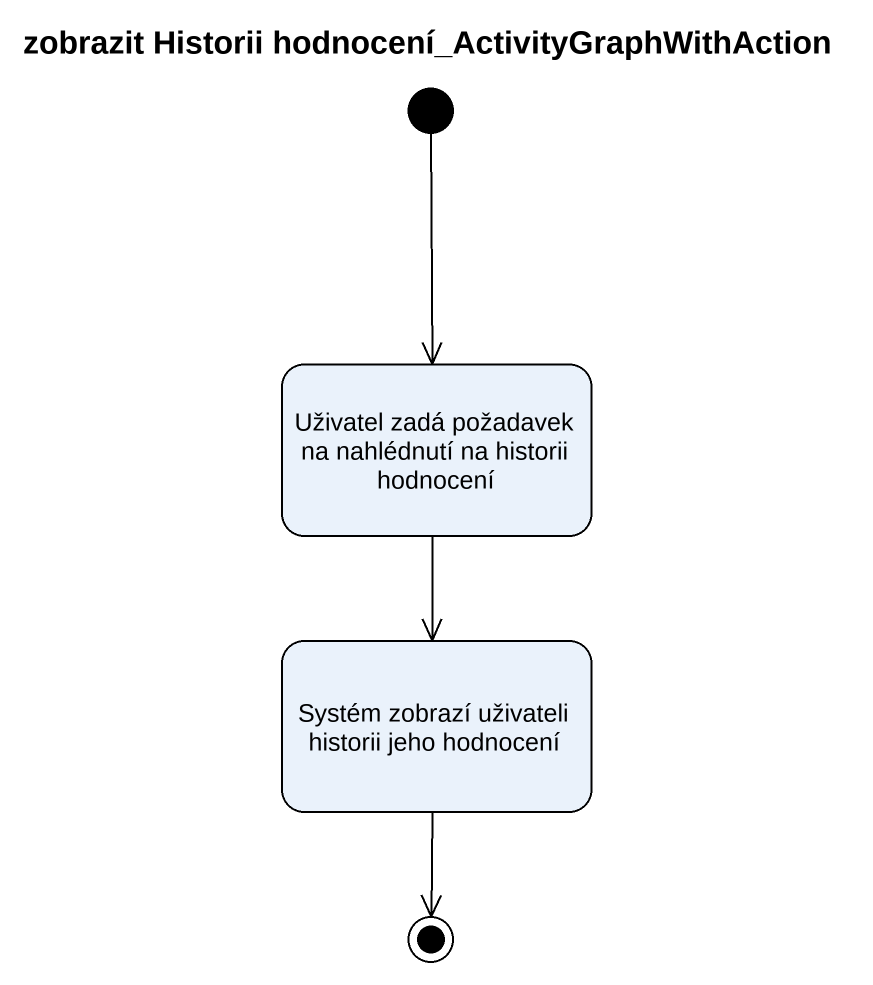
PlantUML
@startuml
title zobrazit Historii hodnocení_ActivityGraphWithAction
hide empty description
state "Uživatel zadá požadavek na nahlédnutí na historii hodnocení" as Uživatel_zadá_požadavek_na
state "Systém zobrazí uživateli historii jeho hodnocení" as Systém_zobrazí_uživateli
[*] --> Uživatel_zadá_požadavek_na
Uživatel_zadá_požadavek_na --> Systém_zobrazí_uživateli
Systém_zobrazí_uživateli --> [*]
@enduml
